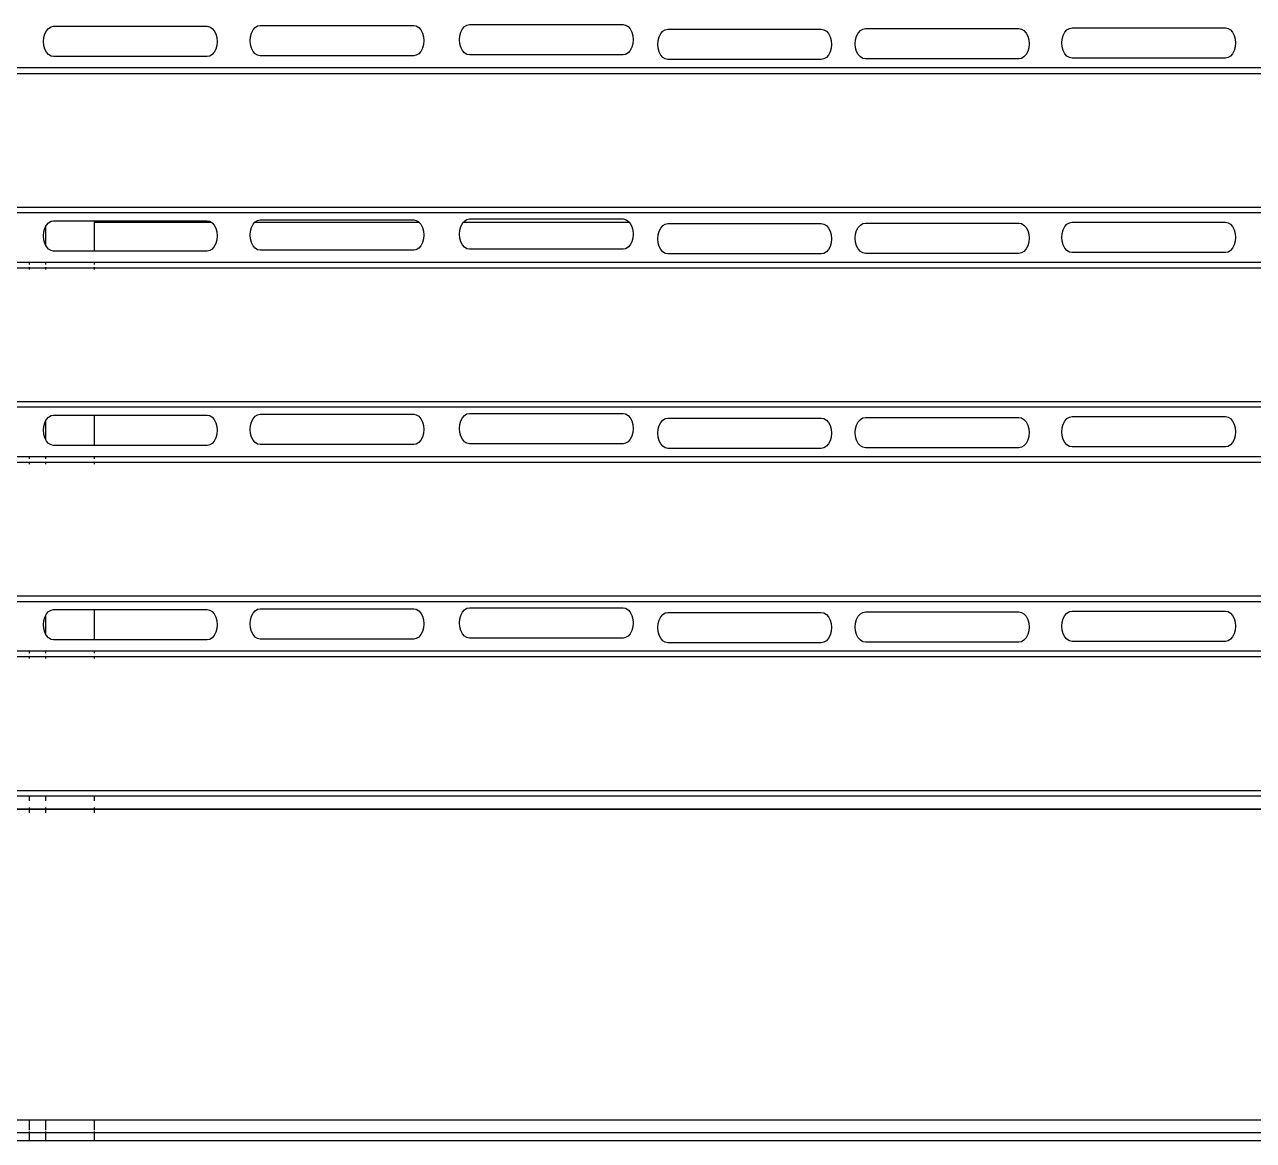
# Model space of a CAD drawing. Header units: inches. Extents: x 236662 to 497023, y -248575 to 81795.
# Drawn here: x 285223.6 to 285578.6, y -238457.7 to -238135.1 of the extents above; entities that cross this region are included whole.
import ezdxf

# ---------------------------------------------------------------- set-up
doc = ezdxf.new("R2010")
doc.units = ezdxf.units.IN
doc.header["$LTSCALE"] = 10
doc.header["$MEASUREMENT"] = 0
doc.layers.add('04. HP_CUA', color=153, linetype='Continuous')

msp = doc.modelspace()

# ---------------------------------------------------------------- linework, layer by layer
at = {"layer": '04. HP_CUA'}
for p, q in [((285229.16, -238138.9), (285229.46, -238137.84)), ((285229.46, -238137.84), (285229.92, -238136.93)), ((285229.92, -238136.93), (285230.53, -238136.24)), ((285230.53, -238136.24), (285231.24, -238135.8)), ((285231.24, -238135.8), (285232, -238135.65)), ((285232, -238135.65), (285276.34, -238135.65)), ((285276.34, -238135.65), (285277.1, -238135.8)), ((285277.1, -238135.8), (285277.8, -238136.24)), ((285277.8, -238136.24), (285278.41, -238136.93)), ((285278.41, -238136.93), (285278.88, -238137.84)), ((285278.88, -238137.84), (285279.17, -238138.9)), ((285288.85, -238138.66), (285289.15, -238137.6)), ((285289.15, -238137.6), (285289.61, -238136.69)), ((285289.61, -238136.69), (285290.22, -238135.99)), ((285290.22, -238135.99), (285290.93, -238135.56)), ((285290.93, -238135.56), (285291.69, -238135.41)), ((285291.69, -238135.41), (285336.03, -238135.41)), ((285336.03, -238135.41), (285336.78, -238135.56)), ((285336.78, -238135.56), (285337.49, -238135.99)), ((285337.49, -238135.99), (285338.1, -238136.69)), ((285338.1, -238136.69), (285338.57, -238137.6)), ((285338.57, -238137.6), (285338.86, -238138.66)), ((285349.23, -238139.53), (285349.33, -238138.4)), ((285349.33, -238138.4), (285349.62, -238137.34)), ((285349.62, -238137.34), (285350.09, -238136.43)), ((285350.09, -238136.43), (285350.7, -238135.74)), ((285350.7, -238135.74), (285351.4, -238135.3)), ((285351.4, -238135.3), (285352.16, -238135.15)), ((285352.16, -238135.15), (285396.5, -238135.15)), ((285396.5, -238135.15), (285397.26, -238135.3)), ((285397.26, -238135.3), (285397.97, -238135.74)), ((285397.97, -238135.74), (285398.57, -238136.43)), ((285398.57, -238136.43), (285399.04, -238137.34)), ((285399.04, -238137.34), (285399.33, -238138.4)), ((285399.33, -238138.4), (285399.43, -238139.53)), ((285406.91, -238138.68), (285407.38, -238137.77)), ((285407.38, -238137.77), (285407.99, -238137.07)), ((285407.99, -238137.07), (285408.69, -238136.64)), ((285408.69, -238136.64), (285409.45, -238136.49)), ((285409.45, -238136.49), (285453.79, -238136.49)), ((285453.79, -238136.49), (285454.55, -238136.64)), ((285454.55, -238136.64), (285455.26, -238137.07)), ((285455.26, -238137.07), (285455.87, -238137.77)), ((285455.87, -238137.77), (285456.33, -238138.68)), ((285463.7, -238139.58), (285463.99, -238138.52)), ((285463.99, -238138.52), (285464.46, -238137.61)), ((285464.46, -238137.61), (285465.07, -238136.91)), ((285465.07, -238136.91), (285465.77, -238136.48)), ((285465.77, -238136.48), (285466.53, -238136.33)), ((285466.53, -238136.33), (285510.87, -238136.33)), ((285510.87, -238136.33), (285511.63, -238136.48)), ((285511.63, -238136.48), (285512.34, -238136.91)), ((285512.34, -238136.91), (285512.94, -238137.61)), ((285512.94, -238137.61), (285513.41, -238138.52)), ((285513.41, -238138.52), (285513.7, -238139.58)), ((285523.39, -238139.33), (285523.68, -238138.28)), ((285523.68, -238138.28), (285524.15, -238137.37)), ((285524.15, -238137.37), (285524.75, -238136.67)), ((285524.75, -238136.67), (285525.46, -238136.24)), ((285525.46, -238136.24), (285526.22, -238136.09)), ((285526.22, -238136.09), (285570.56, -238136.09)), ((285570.56, -238136.09), (285571.32, -238136.24)), ((285571.32, -238136.24), (285572.03, -238136.67)), ((285572.03, -238136.67), (285572.63, -238137.37)), ((285572.63, -238137.37), (285573.1, -238138.28)), ((285573.1, -238138.28), (285573.39, -238139.33)), ((285229.06, -238140.03), (285229.16, -238138.9)), ((285229.16, -238141.17), (285229.06, -238140.03)), ((285229.46, -238142.22), (285229.16, -238141.17)), ((285279.17, -238141.17), (285278.88, -238142.22)), ((285279.17, -238138.9), (285279.27, -238140.03)), ((285279.27, -238140.03), (285279.17, -238141.17)), ((285288.75, -238139.79), (285288.85, -238138.66)), ((285288.85, -238140.92), (285288.75, -238139.79)), ((285289.15, -238141.98), (285288.85, -238140.92)), ((285289.61, -238142.89), (285289.15, -238141.98)), ((285338.57, -238141.98), (285338.1, -238142.89)), ((285338.86, -238140.92), (285338.57, -238141.98)), ((285338.86, -238138.66), (285338.96, -238139.79)), ((285338.96, -238139.79), (285338.86, -238140.92)), ((285349.33, -238140.67), (285349.23, -238139.53)), ((285349.62, -238141.72), (285349.33, -238140.67)), ((285350.09, -238142.63), (285349.62, -238141.72)), ((285399.04, -238141.72), (285398.57, -238142.63)), ((285399.33, -238140.67), (285399.04, -238141.72)), ((285399.43, -238139.53), (285399.33, -238140.67)), ((285406.52, -238140.87), (285406.62, -238139.73)), ((285406.62, -238142), (285406.52, -238140.87)), ((285406.62, -238139.73), (285406.91, -238138.68)), ((285406.91, -238143.06), (285406.62, -238142)), ((285456.33, -238138.68), (285456.62, -238139.73)), ((285456.62, -238142), (285456.33, -238143.06)), ((285456.62, -238139.73), (285456.72, -238140.87)), ((285456.72, -238140.87), (285456.62, -238142)), ((285463.6, -238140.71), (285463.7, -238139.58)), ((285463.7, -238141.84), (285463.6, -238140.71)), ((285463.99, -238142.9), (285463.7, -238141.84)), ((285513.7, -238141.84), (285513.41, -238142.9)), ((285513.7, -238139.58), (285513.8, -238140.71)), ((285513.8, -238140.71), (285513.7, -238141.84)), ((285523.29, -238140.47), (285523.39, -238139.33)), ((285523.39, -238141.6), (285523.29, -238140.47)), ((285523.68, -238142.66), (285523.39, -238141.6)), ((285573.39, -238141.6), (285573.1, -238142.66)), ((285573.39, -238139.33), (285573.49, -238140.47)), ((285573.49, -238140.47), (285573.39, -238141.6)), ((285229.92, -238143.13), (285229.46, -238142.22)), ((285230.53, -238143.83), (285229.92, -238143.13)), ((285231.24, -238144.27), (285230.53, -238143.83)), ((285232, -238144.41), (285231.24, -238144.27)), ((285276.34, -238144.41), (285232, -238144.41)), ((285277.1, -238144.27), (285276.34, -238144.41)), ((285277.8, -238143.83), (285277.1, -238144.27)), ((285278.41, -238143.13), (285277.8, -238143.83)), ((285278.88, -238142.22), (285278.41, -238143.13)), ((285290.22, -238143.59), (285289.61, -238142.89)), ((285290.93, -238144.02), (285290.22, -238143.59)), ((285291.69, -238144.17), (285290.93, -238144.02)), ((285336.03, -238144.17), (285291.69, -238144.17)), ((285336.78, -238144.02), (285336.03, -238144.17)), ((285337.49, -238143.59), (285336.78, -238144.02)), ((285338.1, -238142.89), (285337.49, -238143.59)), ((285350.7, -238143.33), (285350.09, -238142.63)), ((285351.4, -238143.77), (285350.7, -238143.33)), ((285352.16, -238143.92), (285351.4, -238143.77)), ((285396.5, -238143.92), (285352.16, -238143.92)), ((285397.26, -238143.77), (285396.5, -238143.92)), ((285397.97, -238143.33), (285397.26, -238143.77)), ((285398.57, -238142.63), (285397.97, -238143.33)), ((285407.38, -238143.97), (285406.91, -238143.06)), ((285407.99, -238144.66), (285407.38, -238143.97)), ((285408.69, -238145.1), (285407.99, -238144.66)), ((285409.45, -238145.25), (285408.69, -238145.1)), ((285453.79, -238145.25), (285409.45, -238145.25)), ((285454.55, -238145.1), (285453.79, -238145.25)), ((285455.26, -238144.66), (285454.55, -238145.1)), ((285455.87, -238143.97), (285455.26, -238144.66)), ((285456.33, -238143.06), (285455.87, -238143.97)), ((285464.46, -238143.81), (285463.99, -238142.9)), ((285465.07, -238144.51), (285464.46, -238143.81)), ((285465.77, -238144.94), (285465.07, -238144.51)), ((285466.53, -238145.09), (285465.77, -238144.94)), ((285510.87, -238145.09), (285466.53, -238145.09)), ((285511.63, -238144.94), (285510.87, -238145.09)), ((285512.34, -238144.51), (285511.63, -238144.94)), ((285512.94, -238143.81), (285512.34, -238144.51)), ((285513.41, -238142.9), (285512.94, -238143.81)), ((285524.15, -238143.57), (285523.68, -238142.66)), ((285524.75, -238144.26), (285524.15, -238143.57)), ((285525.46, -238144.7), (285524.75, -238144.26)), ((285526.22, -238144.85), (285525.46, -238144.7)), ((285570.56, -238144.85), (285526.22, -238144.85)), ((285571.32, -238144.7), (285570.56, -238144.85)), ((285572.03, -238144.26), (285571.32, -238144.7)), ((285572.63, -238143.57), (285572.03, -238144.26)), ((285573.1, -238142.66), (285572.63, -238143.57)), ((285694.89, -238147.69), (285212.21, -238147.69)), ((285693.47, -238149.35), (285213.63, -238149.35)), ((285225.01, -238188.02), (285159.71, -238188.02)), ((285225.01, -238188.02), (285225.01, -238187.93)), ((285229.67, -238188.02), (285225.01, -238188.02)), ((285229.67, -238187.93), (285229.67, -238188.02)), ((285243.66, -238188.02), (285229.67, -238188.02)), ((285243.66, -238187.93), (285243.66, -238188.02)), ((285663.44, -238188.02), (285243.66, -238188.02)), ((286988.17, -238189.57), (284510.5, -238189.57)), ((285225.01, -238189.5), (285225.01, -238189.48)), ((285229.67, -238189.51), (285229.67, -238189.49)), ((285231.24, -238191.99), (285232, -238191.84)), ((285232, -238191.84), (285243.66, -238191.84)), ((285243.66, -238191.84), (285243.66, -238192.25)), ((285243.66, -238191.84), (285276.34, -238191.84)), ((285276.34, -238191.84), (285277.1, -238191.99)), ((285290.22, -238192.18), (285290.93, -238191.75)), ((285290.93, -238191.75), (285291.69, -238191.6)), ((285291.69, -238191.6), (285336.03, -238191.6)), ((285336.03, -238191.6), (285336.78, -238191.75)), ((285336.78, -238191.75), (285337.49, -238192.18)), ((285350.7, -238191.93), (285351.4, -238191.49)), ((285351.4, -238191.49), (285352.16, -238191.34)), ((285352.16, -238191.34), (285396.5, -238191.34)), ((285396.5, -238191.34), (285397.26, -238191.49)), ((285397.26, -238191.49), (285397.97, -238191.93)), ((285229.06, -238196.22), (285229.16, -238195.09)), ((285229.16, -238195.09), (285229.46, -238194.03)), ((285229.46, -238194.03), (285229.67, -238193.62)), ((285229.67, -238193.62), (285229.92, -238193.12)), ((285229.67, -238193.62), (285229.67, -238198.83)), ((285229.92, -238193.12), (285230.53, -238192.43)), ((285230.53, -238192.43), (285231.24, -238191.99)), ((285243.66, -238192.25), (285277.51, -238192.25)), ((285243.66, -238192.25), (285243.66, -238200.6)), ((285277.1, -238191.99), (285277.51, -238192.25)), ((285277.51, -238192.25), (285277.8, -238192.43)), ((285277.8, -238192.43), (285278.41, -238193.12)), ((285278.41, -238193.12), (285278.88, -238194.03)), ((285278.88, -238194.03), (285279.17, -238195.09)), ((285279.17, -238195.09), (285279.27, -238196.22)), ((285288.75, -238195.98), (285288.85, -238194.85)), ((285288.85, -238194.85), (285289.15, -238193.79)), ((285289.15, -238193.79), (285289.61, -238192.88)), ((285289.61, -238192.88), (285290.17, -238192.25)), ((285290.17, -238192.25), (285290.22, -238192.18)), ((285290.17, -238192.25), (285337.55, -238192.25)), ((285337.49, -238192.18), (285337.55, -238192.25)), ((285337.55, -238192.25), (285338.1, -238192.88)), ((285338.1, -238192.88), (285338.57, -238193.79)), ((285338.57, -238193.79), (285338.86, -238194.85)), ((285338.86, -238194.85), (285338.96, -238195.98)), ((285349.23, -238195.72), (285349.33, -238194.59)), ((285349.33, -238194.59), (285349.62, -238193.53)), ((285349.62, -238193.53), (285350.09, -238192.62)), ((285350.09, -238192.62), (285350.42, -238192.25)), ((285350.42, -238192.25), (285350.7, -238191.93)), ((285350.42, -238192.25), (285398.25, -238192.25)), ((285397.97, -238191.93), (285398.25, -238192.25)), ((285398.25, -238192.25), (285398.57, -238192.62)), ((285398.57, -238192.62), (285399.04, -238193.53)), ((285399.04, -238193.53), (285399.33, -238194.59)), ((285399.33, -238194.59), (285399.43, -238195.72)), ((285406.62, -238195.92), (285406.91, -238194.87)), ((285406.91, -238194.87), (285407.38, -238193.96)), ((285407.38, -238193.96), (285407.99, -238193.26)), ((285407.99, -238193.26), (285408.69, -238192.83)), ((285408.69, -238192.83), (285409.45, -238192.68)), ((285409.45, -238192.68), (285453.79, -238192.68)), ((285453.79, -238192.68), (285454.55, -238192.83)), ((285454.55, -238192.83), (285455.26, -238193.26)), ((285455.26, -238193.26), (285455.87, -238193.96)), ((285455.87, -238193.96), (285456.33, -238194.87)), ((285456.33, -238194.87), (285456.62, -238195.92)), ((285463.7, -238195.77), (285463.99, -238194.71)), ((285463.99, -238194.71), (285464.46, -238193.8)), ((285464.46, -238193.8), (285465.07, -238193.1)), ((285465.07, -238193.1), (285465.77, -238192.67)), ((285465.77, -238192.67), (285466.53, -238192.52)), ((285466.53, -238192.52), (285510.87, -238192.52)), ((285510.87, -238192.52), (285511.63, -238192.67)), ((285511.63, -238192.67), (285512.34, -238193.1)), ((285512.34, -238193.1), (285512.94, -238193.8)), ((285512.94, -238193.8), (285513.41, -238194.71)), ((285513.41, -238194.71), (285513.7, -238195.77)), ((285523.39, -238195.52), (285523.68, -238194.47)), ((285523.68, -238194.47), (285524.15, -238193.56)), ((285524.15, -238193.56), (285524.75, -238192.86)), ((285524.75, -238192.86), (285525.46, -238192.43)), ((285525.46, -238192.43), (285526.22, -238192.28)), ((285526.22, -238192.28), (285570.56, -238192.28)), ((285570.56, -238192.28), (285571.32, -238192.43)), ((285571.32, -238192.43), (285572.03, -238192.86)), ((285572.03, -238192.86), (285572.63, -238193.56)), ((285572.63, -238193.56), (285573.1, -238194.47)), ((285573.1, -238194.47), (285573.39, -238195.52)), ((285229.16, -238197.36), (285229.06, -238196.22)), ((285229.46, -238198.41), (285229.16, -238197.36)), ((285229.67, -238198.83), (285229.46, -238198.41)), ((285229.92, -238199.32), (285229.67, -238198.83)), ((285278.88, -238198.41), (285278.41, -238199.32)), ((285279.17, -238197.36), (285278.88, -238198.41)), ((285279.27, -238196.22), (285279.17, -238197.36)), ((285288.85, -238197.11), (285288.75, -238195.98)), ((285289.15, -238198.17), (285288.85, -238197.11)), ((285289.61, -238199.08), (285289.15, -238198.17)), ((285338.57, -238198.17), (285338.1, -238199.08)), ((285338.86, -238197.11), (285338.57, -238198.17)), ((285338.96, -238195.98), (285338.86, -238197.11)), ((285349.33, -238196.86), (285349.23, -238195.72)), ((285349.62, -238197.91), (285349.33, -238196.86)), ((285350.09, -238198.82), (285349.62, -238197.91)), ((285350.7, -238199.52), (285350.09, -238198.82)), ((285398.57, -238198.82), (285397.97, -238199.52)), ((285399.04, -238197.91), (285398.57, -238198.82)), ((285399.33, -238196.86), (285399.04, -238197.91)), ((285399.43, -238195.72), (285399.33, -238196.86)), ((285406.52, -238197.06), (285406.62, -238195.92)), ((285406.62, -238198.19), (285406.52, -238197.06)), ((285406.91, -238199.25), (285406.62, -238198.19)), ((285456.62, -238198.19), (285456.33, -238199.25)), ((285456.62, -238195.92), (285456.72, -238197.06)), ((285456.72, -238197.06), (285456.62, -238198.19)), ((285463.6, -238196.9), (285463.7, -238195.77)), ((285463.7, -238198.03), (285463.6, -238196.9)), ((285463.99, -238199.09), (285463.7, -238198.03)), ((285513.7, -238198.03), (285513.41, -238199.09)), ((285513.7, -238195.77), (285513.8, -238196.9)), ((285513.8, -238196.9), (285513.7, -238198.03)), ((285523.29, -238196.66), (285523.39, -238195.52)), ((285523.39, -238197.79), (285523.29, -238196.66)), ((285523.68, -238198.85), (285523.39, -238197.79)), ((285524.15, -238199.76), (285523.68, -238198.85)), ((285573.1, -238198.85), (285572.63, -238199.76)), ((285573.39, -238197.79), (285573.1, -238198.85)), ((285573.39, -238195.52), (285573.49, -238196.66)), ((285573.49, -238196.66), (285573.39, -238197.79)), ((285230.53, -238200.02), (285229.92, -238199.32)), ((285231.24, -238200.46), (285230.53, -238200.02)), ((285232, -238200.6), (285231.24, -238200.46)), ((285243.66, -238200.6), (285232, -238200.6)), ((285276.34, -238200.6), (285243.66, -238200.6)), ((285277.1, -238200.46), (285276.34, -238200.6)), ((285277.8, -238200.02), (285277.1, -238200.46)), ((285278.41, -238199.32), (285277.8, -238200.02)), ((285290.22, -238199.78), (285289.61, -238199.08)), ((285290.93, -238200.21), (285290.22, -238199.78)), ((285291.69, -238200.36), (285290.93, -238200.21)), ((285336.03, -238200.36), (285291.69, -238200.36)), ((285336.78, -238200.21), (285336.03, -238200.36)), ((285337.49, -238199.78), (285336.78, -238200.21)), ((285338.1, -238199.08), (285337.49, -238199.78)), ((285351.4, -238199.96), (285350.7, -238199.52)), ((285352.16, -238200.11), (285351.4, -238199.96)), ((285396.5, -238200.11), (285352.16, -238200.11)), ((285397.26, -238199.96), (285396.5, -238200.11)), ((285397.97, -238199.52), (285397.26, -238199.96)), ((285407.38, -238200.16), (285406.91, -238199.25)), ((285407.99, -238200.85), (285407.38, -238200.16)), ((285408.69, -238201.29), (285407.99, -238200.85)), ((285409.45, -238201.44), (285408.69, -238201.29)), ((285453.79, -238201.44), (285409.45, -238201.44)), ((285454.55, -238201.29), (285453.79, -238201.44)), ((285455.26, -238200.85), (285454.55, -238201.29)), ((285455.87, -238200.16), (285455.26, -238200.85)), ((285456.33, -238199.25), (285455.87, -238200.16)), ((285464.46, -238200), (285463.99, -238199.09)), ((285465.07, -238200.7), (285464.46, -238200)), ((285465.77, -238201.13), (285465.07, -238200.7)), ((285466.53, -238201.28), (285465.77, -238201.13)), ((285510.87, -238201.28), (285466.53, -238201.28)), ((285511.63, -238201.13), (285510.87, -238201.28)), ((285512.34, -238200.7), (285511.63, -238201.13)), ((285512.94, -238200), (285512.34, -238200.7)), ((285513.41, -238199.09), (285512.94, -238200)), ((285524.75, -238200.45), (285524.15, -238199.76)), ((285525.46, -238200.89), (285524.75, -238200.45)), ((285526.22, -238201.04), (285525.46, -238200.89)), ((285570.56, -238201.04), (285526.22, -238201.04)), ((285571.32, -238200.89), (285570.56, -238201.04)), ((285572.03, -238200.45), (285571.32, -238200.89)), ((285572.63, -238199.76), (285572.03, -238200.45)), ((285225.01, -238203.88), (285159.71, -238203.88)), ((285225.01, -238205.54), (285159.71, -238205.54)), ((285225.01, -238204.47), (285225.01, -238203.88)), ((285229.67, -238203.88), (285225.01, -238203.88)), ((285225.01, -238205.54), (285225.01, -238205.3)), ((285225.01, -238205.98), (285225.01, -238205.54)), ((285229.67, -238205.54), (285225.01, -238205.54)), ((285229.67, -238203.88), (285229.67, -238204.47)), ((285243.66, -238203.88), (285229.67, -238203.88)), ((285229.67, -238205.3), (285229.67, -238205.54)), ((285229.67, -238205.54), (285229.67, -238205.98)), ((285243.66, -238205.54), (285229.67, -238205.54)), ((285243.66, -238203.88), (285243.66, -238204.47)), ((285663.44, -238203.88), (285243.66, -238203.88)), ((285243.66, -238205.3), (285243.66, -238205.54)), ((285243.66, -238205.54), (285243.66, -238205.98)), ((285663.44, -238205.54), (285243.66, -238205.54)), ((285225.01, -238244.21), (285159.71, -238244.21)), ((285225.01, -238244.21), (285225.01, -238244.12)), ((285229.67, -238244.21), (285225.01, -238244.21)), ((285229.67, -238244.12), (285229.67, -238244.21)), ((285243.66, -238244.21), (285229.67, -238244.21)), ((285243.66, -238244.12), (285243.66, -238244.21)), ((285663.44, -238244.21), (285243.66, -238244.21)), ((286988.17, -238245.76), (284510.5, -238245.76)), ((285225.01, -238245.69), (285225.01, -238245.67)), ((285229.67, -238245.7), (285229.67, -238245.68)), ((285229.92, -238249.31), (285230.53, -238248.62)), ((285230.53, -238248.62), (285231.24, -238248.18)), ((285231.24, -238248.18), (285232, -238248.03)), ((285232, -238248.03), (285243.66, -238248.03)), ((285243.66, -238248.03), (285243.66, -238256.79)), ((285243.66, -238248.03), (285276.34, -238248.03)), ((285276.34, -238248.03), (285277.1, -238248.18)), ((285277.1, -238248.18), (285277.8, -238248.62)), ((285277.8, -238248.62), (285278.41, -238249.31)), ((285289.61, -238249.07), (285290.22, -238248.37)), ((285290.22, -238248.37), (285290.93, -238247.94)), ((285290.93, -238247.94), (285291.69, -238247.79)), ((285291.69, -238247.79), (285336.03, -238247.79)), ((285336.03, -238247.79), (285336.78, -238247.94)), ((285336.78, -238247.94), (285337.49, -238248.37)), ((285337.49, -238248.37), (285338.1, -238249.07)), ((285350.09, -238248.81), (285350.7, -238248.12)), ((285350.7, -238248.12), (285351.4, -238247.68)), ((285351.4, -238247.68), (285352.16, -238247.53)), ((285352.16, -238247.53), (285396.5, -238247.53)), ((285396.5, -238247.53), (285397.26, -238247.68)), ((285397.26, -238247.68), (285397.97, -238248.12)), ((285397.97, -238248.12), (285398.57, -238248.81)), ((285524.75, -238249.05), (285525.46, -238248.62)), ((285525.46, -238248.62), (285526.22, -238248.47)), ((285526.22, -238248.47), (285570.56, -238248.47)), ((285570.56, -238248.47), (285571.32, -238248.62)), ((285571.32, -238248.62), (285572.03, -238249.05)), ((285229.06, -238252.41), (285229.16, -238251.28)), ((285229.16, -238251.28), (285229.46, -238250.22)), ((285229.46, -238250.22), (285229.67, -238249.81)), ((285229.67, -238249.81), (285229.92, -238249.31)), ((285229.67, -238249.81), (285229.67, -238255.02)), ((285278.41, -238249.31), (285278.88, -238250.22)), ((285278.88, -238250.22), (285279.17, -238251.28)), ((285279.17, -238251.28), (285279.27, -238252.41)), ((285288.75, -238252.17), (285288.85, -238251.04)), ((285288.85, -238253.3), (285288.75, -238252.17)), ((285288.85, -238251.04), (285289.15, -238249.98)), ((285289.15, -238249.98), (285289.61, -238249.07)), ((285338.1, -238249.07), (285338.57, -238249.98)), ((285338.57, -238249.98), (285338.86, -238251.04)), ((285338.86, -238251.04), (285338.96, -238252.17)), ((285338.96, -238252.17), (285338.86, -238253.3)), ((285349.23, -238251.91), (285349.33, -238250.78)), ((285349.33, -238253.05), (285349.23, -238251.91)), ((285349.33, -238250.78), (285349.62, -238249.72)), ((285349.62, -238249.72), (285350.09, -238248.81)), ((285398.57, -238248.81), (285399.04, -238249.72)), ((285399.04, -238249.72), (285399.33, -238250.78)), ((285399.33, -238250.78), (285399.43, -238251.91)), ((285399.43, -238251.91), (285399.33, -238253.05)), ((285406.52, -238253.25), (285406.62, -238252.11)), ((285406.62, -238252.11), (285406.91, -238251.06)), ((285406.91, -238251.06), (285407.38, -238250.15)), ((285407.38, -238250.15), (285407.99, -238249.45)), ((285407.99, -238249.45), (285408.69, -238249.02)), ((285408.69, -238249.02), (285409.45, -238248.87)), ((285409.45, -238248.87), (285453.79, -238248.87)), ((285453.79, -238248.87), (285454.55, -238249.02)), ((285454.55, -238249.02), (285455.26, -238249.45)), ((285455.26, -238249.45), (285455.87, -238250.15)), ((285455.87, -238250.15), (285456.33, -238251.06)), ((285456.33, -238251.06), (285456.62, -238252.11)), ((285456.62, -238252.11), (285456.72, -238253.25)), ((285463.6, -238253.09), (285463.7, -238251.96)), ((285463.7, -238251.96), (285463.99, -238250.9)), ((285463.99, -238250.9), (285464.46, -238249.99)), ((285464.46, -238249.99), (285465.07, -238249.29)), ((285465.07, -238249.29), (285465.77, -238248.86)), ((285465.77, -238248.86), (285466.53, -238248.71)), ((285466.53, -238248.71), (285510.87, -238248.71)), ((285510.87, -238248.71), (285511.63, -238248.86)), ((285511.63, -238248.86), (285512.34, -238249.29)), ((285512.34, -238249.29), (285512.94, -238249.99)), ((285512.94, -238249.99), (285513.41, -238250.9)), ((285513.41, -238250.9), (285513.7, -238251.96)), ((285513.7, -238251.96), (285513.8, -238253.09)), ((285523.29, -238252.85), (285523.39, -238251.71)), ((285523.39, -238251.71), (285523.68, -238250.66)), ((285523.68, -238250.66), (285524.15, -238249.75)), ((285524.15, -238249.75), (285524.75, -238249.05)), ((285572.03, -238249.05), (285572.63, -238249.75)), ((285572.63, -238249.75), (285573.1, -238250.66)), ((285573.1, -238250.66), (285573.39, -238251.71)), ((285573.39, -238251.71), (285573.49, -238252.85)), ((285229.16, -238253.55), (285229.06, -238252.41)), ((285229.46, -238254.6), (285229.16, -238253.55)), ((285229.67, -238255.02), (285229.46, -238254.6)), ((285229.92, -238255.51), (285229.67, -238255.02)), ((285230.53, -238256.21), (285229.92, -238255.51)), ((285278.41, -238255.51), (285277.8, -238256.21)), ((285278.88, -238254.6), (285278.41, -238255.51)), ((285279.17, -238253.55), (285278.88, -238254.6)), ((285279.27, -238252.41), (285279.17, -238253.55)), ((285289.15, -238254.36), (285288.85, -238253.3)), ((285289.61, -238255.27), (285289.15, -238254.36)), ((285290.22, -238255.97), (285289.61, -238255.27)), ((285338.1, -238255.27), (285337.49, -238255.97)), ((285338.57, -238254.36), (285338.1, -238255.27)), ((285338.86, -238253.3), (285338.57, -238254.36)), ((285349.62, -238254.1), (285349.33, -238253.05)), ((285350.09, -238255.01), (285349.62, -238254.1)), ((285350.7, -238255.71), (285350.09, -238255.01)), ((285351.4, -238256.15), (285350.7, -238255.71)), ((285397.97, -238255.71), (285397.26, -238256.15)), ((285398.57, -238255.01), (285397.97, -238255.71)), ((285399.04, -238254.1), (285398.57, -238255.01)), ((285399.33, -238253.05), (285399.04, -238254.1)), ((285406.62, -238254.38), (285406.52, -238253.25)), ((285406.91, -238255.44), (285406.62, -238254.38)), ((285407.38, -238256.35), (285406.91, -238255.44)), ((285456.33, -238255.44), (285455.87, -238256.35)), ((285456.62, -238254.38), (285456.33, -238255.44)), ((285456.72, -238253.25), (285456.62, -238254.38)), ((285463.7, -238254.22), (285463.6, -238253.09)), ((285463.99, -238255.28), (285463.7, -238254.22)), ((285464.46, -238256.19), (285463.99, -238255.28)), ((285513.41, -238255.28), (285512.94, -238256.19)), ((285513.7, -238254.22), (285513.41, -238255.28)), ((285513.8, -238253.09), (285513.7, -238254.22)), ((285523.39, -238253.98), (285523.29, -238252.85)), ((285523.68, -238255.04), (285523.39, -238253.98)), ((285524.15, -238255.95), (285523.68, -238255.04)), ((285573.1, -238255.04), (285572.63, -238255.95)), ((285573.39, -238253.98), (285573.1, -238255.04)), ((285573.49, -238252.85), (285573.39, -238253.98)), ((285231.24, -238256.65), (285230.53, -238256.21)), ((285232, -238256.79), (285231.24, -238256.65)), ((285243.66, -238256.79), (285232, -238256.79)), ((285276.34, -238256.79), (285243.66, -238256.79)), ((285277.1, -238256.65), (285276.34, -238256.79)), ((285277.8, -238256.21), (285277.1, -238256.65)), ((285290.93, -238256.4), (285290.22, -238255.97)), ((285291.69, -238256.55), (285290.93, -238256.4)), ((285336.03, -238256.55), (285291.69, -238256.55)), ((285336.78, -238256.4), (285336.03, -238256.55)), ((285337.49, -238255.97), (285336.78, -238256.4)), ((285352.16, -238256.3), (285351.4, -238256.15)), ((285396.5, -238256.3), (285352.16, -238256.3)), ((285397.26, -238256.15), (285396.5, -238256.3)), ((285407.99, -238257.04), (285407.38, -238256.35)), ((285408.69, -238257.48), (285407.99, -238257.04)), ((285409.45, -238257.63), (285408.69, -238257.48)), ((285453.79, -238257.63), (285409.45, -238257.63)), ((285454.55, -238257.48), (285453.79, -238257.63)), ((285455.26, -238257.04), (285454.55, -238257.48)), ((285455.87, -238256.35), (285455.26, -238257.04)), ((285465.07, -238256.89), (285464.46, -238256.19)), ((285465.77, -238257.32), (285465.07, -238256.89)), ((285466.53, -238257.47), (285465.77, -238257.32)), ((285510.87, -238257.47), (285466.53, -238257.47)), ((285511.63, -238257.32), (285510.87, -238257.47)), ((285512.34, -238256.89), (285511.63, -238257.32)), ((285512.94, -238256.19), (285512.34, -238256.89)), ((285524.75, -238256.64), (285524.15, -238255.95)), ((285525.46, -238257.08), (285524.75, -238256.64)), ((285526.22, -238257.23), (285525.46, -238257.08)), ((285570.56, -238257.23), (285526.22, -238257.23)), ((285571.32, -238257.08), (285570.56, -238257.23)), ((285572.03, -238256.64), (285571.32, -238257.08)), ((285572.63, -238255.95), (285572.03, -238256.64)), ((285225.01, -238260.07), (285159.71, -238260.07)), ((285225.01, -238261.73), (285159.71, -238261.73)), ((285225.01, -238260.66), (285225.01, -238260.07)), ((285229.67, -238260.07), (285225.01, -238260.07)), ((285225.01, -238261.73), (285225.01, -238261.49)), ((285225.01, -238262.17), (285225.01, -238261.73)), ((285229.67, -238261.73), (285225.01, -238261.73)), ((285229.67, -238260.07), (285229.67, -238260.66)), ((285243.66, -238260.07), (285229.67, -238260.07)), ((285229.67, -238261.49), (285229.67, -238261.73)), ((285229.67, -238261.73), (285229.67, -238262.17)), ((285243.66, -238261.73), (285229.67, -238261.73)), ((285243.66, -238260.07), (285243.66, -238260.66)), ((285663.44, -238260.07), (285243.66, -238260.07)), ((285243.66, -238261.49), (285243.66, -238261.73)), ((285243.66, -238261.73), (285243.66, -238262.17)), ((285663.44, -238261.73), (285243.66, -238261.73)), ((285225.01, -238300.4), (285159.71, -238300.4)), ((285225.01, -238300.4), (285225.01, -238300.31)), ((285229.67, -238300.4), (285225.01, -238300.4)), ((285229.67, -238300.31), (285229.67, -238300.4)), ((285243.66, -238300.4), (285229.67, -238300.4)), ((285243.66, -238300.31), (285243.66, -238300.4)), ((285663.44, -238300.4), (285243.66, -238300.4)), ((286988.17, -238301.95), (284510.5, -238301.95)), ((285229.92, -238305.5), (285230.53, -238304.81)), ((285230.53, -238304.81), (285231.24, -238304.37)), ((285231.24, -238304.37), (285232, -238304.22)), ((285232, -238304.22), (285243.66, -238304.22)), ((285243.66, -238304.22), (285243.66, -238312.98)), ((285243.66, -238304.22), (285276.34, -238304.22)), ((285276.34, -238304.22), (285277.1, -238304.37)), ((285277.1, -238304.37), (285277.8, -238304.81)), ((285277.8, -238304.81), (285278.41, -238305.5)), ((285289.15, -238306.17), (285289.61, -238305.26)), ((285289.61, -238305.26), (285290.22, -238304.56)), ((285290.22, -238304.56), (285290.93, -238304.13)), ((285290.93, -238304.13), (285291.69, -238303.98)), ((285291.69, -238303.98), (285336.03, -238303.98)), ((285336.03, -238303.98), (285336.78, -238304.13)), ((285336.78, -238304.13), (285337.49, -238304.56)), ((285337.49, -238304.56), (285338.1, -238305.26)), ((285338.1, -238305.26), (285338.57, -238306.17)), ((285349.62, -238305.91), (285350.09, -238305)), ((285350.09, -238305), (285350.7, -238304.31)), ((285350.7, -238304.31), (285351.4, -238303.87)), ((285351.4, -238303.87), (285352.16, -238303.72)), ((285352.16, -238303.72), (285396.5, -238303.72)), ((285396.5, -238303.72), (285397.26, -238303.87)), ((285397.26, -238303.87), (285397.97, -238304.31)), ((285397.97, -238304.31), (285398.57, -238305)), ((285398.57, -238305), (285399.04, -238305.91)), ((285407.99, -238305.64), (285408.69, -238305.21)), ((285408.69, -238305.21), (285409.45, -238305.06)), ((285409.45, -238305.06), (285453.79, -238305.06)), ((285453.79, -238305.06), (285454.55, -238305.21)), ((285454.55, -238305.21), (285455.26, -238305.64)), ((285465.07, -238305.48), (285465.77, -238305.05)), ((285465.77, -238305.05), (285466.53, -238304.9)), ((285466.53, -238304.9), (285510.87, -238304.9)), ((285510.87, -238304.9), (285511.63, -238305.05)), ((285511.63, -238305.05), (285512.34, -238305.48)), ((285524.15, -238305.94), (285524.75, -238305.24)), ((285524.75, -238305.24), (285525.46, -238304.81)), ((285525.46, -238304.81), (285526.22, -238304.66)), ((285526.22, -238304.66), (285570.56, -238304.66)), ((285570.56, -238304.66), (285571.32, -238304.81)), ((285571.32, -238304.81), (285572.03, -238305.24)), ((285572.03, -238305.24), (285572.63, -238305.94)), ((285229.06, -238308.6), (285229.16, -238307.47)), ((285229.16, -238309.74), (285229.06, -238308.6)), ((285229.16, -238307.47), (285229.46, -238306.41)), ((285229.46, -238306.41), (285229.67, -238306)), ((285229.67, -238306), (285229.92, -238305.5)), ((285229.67, -238306), (285229.67, -238311.21)), ((285278.41, -238305.5), (285278.88, -238306.41)), ((285278.88, -238306.41), (285279.17, -238307.47)), ((285279.17, -238307.47), (285279.27, -238308.6)), ((285279.27, -238308.6), (285279.17, -238309.74)), ((285288.75, -238308.36), (285288.85, -238307.23)), ((285288.85, -238309.49), (285288.75, -238308.36)), ((285288.85, -238307.23), (285289.15, -238306.17)), ((285338.57, -238306.17), (285338.86, -238307.23)), ((285338.86, -238307.23), (285338.96, -238308.36)), ((285338.96, -238308.36), (285338.86, -238309.49)), ((285349.23, -238308.1), (285349.33, -238306.97)), ((285349.33, -238309.24), (285349.23, -238308.1)), ((285349.33, -238306.97), (285349.62, -238305.91)), ((285399.04, -238305.91), (285399.33, -238306.97)), ((285399.33, -238306.97), (285399.43, -238308.1)), ((285399.43, -238308.1), (285399.33, -238309.24)), ((285406.52, -238309.44), (285406.62, -238308.3)), ((285406.62, -238308.3), (285406.91, -238307.25)), ((285406.91, -238307.25), (285407.38, -238306.34)), ((285407.38, -238306.34), (285407.99, -238305.64)), ((285455.26, -238305.64), (285455.87, -238306.34)), ((285455.87, -238306.34), (285456.33, -238307.25)), ((285456.33, -238307.25), (285456.62, -238308.3)), ((285456.62, -238308.3), (285456.72, -238309.44)), ((285463.6, -238309.28), (285463.7, -238308.15)), ((285463.7, -238308.15), (285463.99, -238307.09)), ((285463.99, -238307.09), (285464.46, -238306.18)), ((285464.46, -238306.18), (285465.07, -238305.48)), ((285512.34, -238305.48), (285512.94, -238306.18)), ((285512.94, -238306.18), (285513.41, -238307.09)), ((285513.41, -238307.09), (285513.7, -238308.15)), ((285513.7, -238308.15), (285513.8, -238309.28)), ((285523.29, -238309.04), (285523.39, -238307.9)), ((285523.39, -238307.9), (285523.68, -238306.85)), ((285523.68, -238306.85), (285524.15, -238305.94)), ((285572.63, -238305.94), (285573.1, -238306.85)), ((285573.1, -238306.85), (285573.39, -238307.9)), ((285573.39, -238307.9), (285573.49, -238309.04)), ((285229.46, -238310.79), (285229.16, -238309.74)), ((285229.67, -238311.21), (285229.46, -238310.79)), ((285229.92, -238311.7), (285229.67, -238311.21)), ((285230.53, -238312.4), (285229.92, -238311.7)), ((285231.24, -238312.84), (285230.53, -238312.4)), ((285277.8, -238312.4), (285277.1, -238312.84)), ((285278.41, -238311.7), (285277.8, -238312.4)), ((285278.88, -238310.79), (285278.41, -238311.7)), ((285279.17, -238309.74), (285278.88, -238310.79)), ((285289.15, -238310.55), (285288.85, -238309.49)), ((285289.61, -238311.46), (285289.15, -238310.55)), ((285290.22, -238312.16), (285289.61, -238311.46)), ((285290.93, -238312.59), (285290.22, -238312.16)), ((285337.49, -238312.16), (285336.78, -238312.59)), ((285338.1, -238311.46), (285337.49, -238312.16)), ((285338.57, -238310.55), (285338.1, -238311.46)), ((285338.86, -238309.49), (285338.57, -238310.55)), ((285349.62, -238310.29), (285349.33, -238309.24)), ((285350.09, -238311.2), (285349.62, -238310.29)), ((285350.7, -238311.9), (285350.09, -238311.2)), ((285351.4, -238312.34), (285350.7, -238311.9)), ((285352.16, -238312.49), (285351.4, -238312.34)), ((285396.5, -238312.49), (285352.16, -238312.49)), ((285397.26, -238312.34), (285396.5, -238312.49)), ((285397.97, -238311.9), (285397.26, -238312.34)), ((285398.57, -238311.2), (285397.97, -238311.9)), ((285399.04, -238310.29), (285398.57, -238311.2)), ((285399.33, -238309.24), (285399.04, -238310.29)), ((285406.62, -238310.57), (285406.52, -238309.44)), ((285406.91, -238311.63), (285406.62, -238310.57)), ((285407.38, -238312.54), (285406.91, -238311.63)), ((285407.99, -238313.23), (285407.38, -238312.54)), ((285455.87, -238312.54), (285455.26, -238313.23)), ((285456.33, -238311.63), (285455.87, -238312.54)), ((285456.62, -238310.57), (285456.33, -238311.63)), ((285456.72, -238309.44), (285456.62, -238310.57)), ((285463.7, -238310.41), (285463.6, -238309.28)), ((285463.99, -238311.47), (285463.7, -238310.41)), ((285464.46, -238312.38), (285463.99, -238311.47)), ((285465.07, -238313.08), (285464.46, -238312.38)), ((285512.94, -238312.38), (285512.34, -238313.08)), ((285513.41, -238311.47), (285512.94, -238312.38)), ((285513.7, -238310.41), (285513.41, -238311.47)), ((285513.8, -238309.28), (285513.7, -238310.41)), ((285523.39, -238310.17), (285523.29, -238309.04)), ((285523.68, -238311.23), (285523.39, -238310.17)), ((285524.15, -238312.14), (285523.68, -238311.23)), ((285524.75, -238312.83), (285524.15, -238312.14)), ((285572.63, -238312.14), (285572.03, -238312.83)), ((285573.1, -238311.23), (285572.63, -238312.14)), ((285573.39, -238310.17), (285573.1, -238311.23)), ((285573.49, -238309.04), (285573.39, -238310.17)), ((285232, -238312.98), (285231.24, -238312.84)), ((285243.66, -238312.98), (285232, -238312.98)), ((285276.34, -238312.98), (285243.66, -238312.98)), ((285277.1, -238312.84), (285276.34, -238312.98)), ((285291.69, -238312.74), (285290.93, -238312.59)), ((285336.03, -238312.74), (285291.69, -238312.74)), ((285336.78, -238312.59), (285336.03, -238312.74)), ((285408.69, -238313.67), (285407.99, -238313.23)), ((285409.45, -238313.82), (285408.69, -238313.67)), ((285453.79, -238313.82), (285409.45, -238313.82)), ((285454.55, -238313.67), (285453.79, -238313.82)), ((285455.26, -238313.23), (285454.55, -238313.67)), ((285465.77, -238313.51), (285465.07, -238313.08)), ((285466.53, -238313.66), (285465.77, -238313.51)), ((285510.87, -238313.66), (285466.53, -238313.66)), ((285511.63, -238313.51), (285510.87, -238313.66)), ((285512.34, -238313.08), (285511.63, -238313.51)), ((285525.46, -238313.27), (285524.75, -238312.83)), ((285526.22, -238313.42), (285525.46, -238313.27)), ((285570.56, -238313.42), (285526.22, -238313.42)), ((285571.32, -238313.27), (285570.56, -238313.42)), ((285572.03, -238312.83), (285571.32, -238313.27)), ((285225.01, -238316.26), (285159.71, -238316.26)), ((285225.01, -238317.92), (285159.71, -238317.92)), ((285225.01, -238316.85), (285225.01, -238316.26)), ((285229.67, -238316.26), (285225.01, -238316.26)), ((285225.01, -238317.92), (285225.01, -238317.68)), ((285225.01, -238318.36), (285225.01, -238317.92)), ((285229.67, -238317.92), (285225.01, -238317.92)), ((285229.67, -238316.26), (285229.67, -238316.85)), ((285243.66, -238316.26), (285229.67, -238316.26)), ((285229.67, -238317.68), (285229.67, -238317.92)), ((285229.67, -238317.92), (285229.67, -238318.36)), ((285243.66, -238317.92), (285229.67, -238317.92)), ((285243.66, -238316.26), (285243.66, -238316.85)), ((285663.44, -238316.26), (285243.66, -238316.26)), ((285243.66, -238317.68), (285243.66, -238317.92)), ((285243.66, -238317.92), (285243.66, -238318.36)), ((285663.44, -238317.92), (285243.66, -238317.92)), ((286988.17, -238356.59), (284510.5, -238356.59)), ((285225.01, -238358.14), (285159.71, -238358.14)), ((285225.01, -238359.5), (285225.01, -238358.14)), ((285229.67, -238358.14), (285225.01, -238358.14)), ((285229.67, -238358.14), (285229.67, -238359.5)), ((285243.66, -238358.14), (285229.67, -238358.14)), ((285243.66, -238358.14), (285243.66, -238359.5)), ((285663.44, -238358.14), (285243.66, -238358.14)), ((285225.01, -238361.94), (285159.71, -238361.94)), ((285225.01, -238362), (285159.71, -238362)), ((285225.01, -238361.94), (285225.01, -238361.43)), ((285225.01, -238362), (285225.01, -238361.94)), ((285229.67, -238361.94), (285225.01, -238361.94)), ((285229.67, -238362), (285225.01, -238362)), ((285225.01, -238363.02), (285225.01, -238362)), ((285229.67, -238361.43), (285229.67, -238361.94)), ((285229.67, -238361.94), (285229.67, -238362)), ((285243.66, -238361.94), (285229.67, -238361.94)), ((285243.66, -238362.03), (285229.67, -238362)), ((285229.67, -238362), (285229.67, -238363.02)), ((285243.66, -238361.43), (285243.66, -238361.94)), ((285663.44, -238361.94), (285243.66, -238361.94)), ((285243.66, -238362.03), (285243.66, -238361.94)), ((285243.66, -238362.03), (285243.66, -238363.02)), ((285663.44, -238362.03), (285243.66, -238362.03)), ((285225.01, -238451.82), (285159.71, -238451.82)), ((285225.01, -238451.82), (285225.01, -238451.61)), ((285225.01, -238454.74), (285225.01, -238451.82)), ((285229.67, -238451.82), (285225.01, -238451.82)), ((285229.67, -238451.61), (285229.67, -238451.82)), ((285229.67, -238451.82), (285229.67, -238454.74)), ((285243.66, -238451.82), (285229.67, -238451.82)), ((285243.66, -238451.61), (285243.66, -238451.82)), ((285243.66, -238451.82), (285243.66, -238454.74)), ((285663.44, -238451.82), (285243.66, -238451.82)), ((285225.01, -238455.43), (285159.71, -238455.43)), ((285159.71, -238457.66), (285225.01, -238457.66)), ((285225.01, -238455.43), (285225.01, -238455.04)), ((285225.01, -238457.66), (285225.01, -238455.43)), ((285229.67, -238455.43), (285225.01, -238455.43)), ((285225.01, -238457.66), (285229.67, -238457.66)), ((285229.67, -238455.04), (285229.67, -238455.43)), ((285229.67, -238455.43), (285229.67, -238457.66)), ((285243.66, -238455.43), (285229.67, -238455.43)), ((285229.67, -238457.66), (285243.66, -238457.66)), ((285243.66, -238455.04), (285243.66, -238455.43)), ((285243.66, -238455.43), (285243.66, -238457.66)), ((285663.44, -238455.43), (285243.66, -238455.43)), ((285243.66, -238457.66), (285663.44, -238457.66))]:
    msp.add_line(p, q, dxfattribs=at)

doc.saveas('drawing.dxf')
